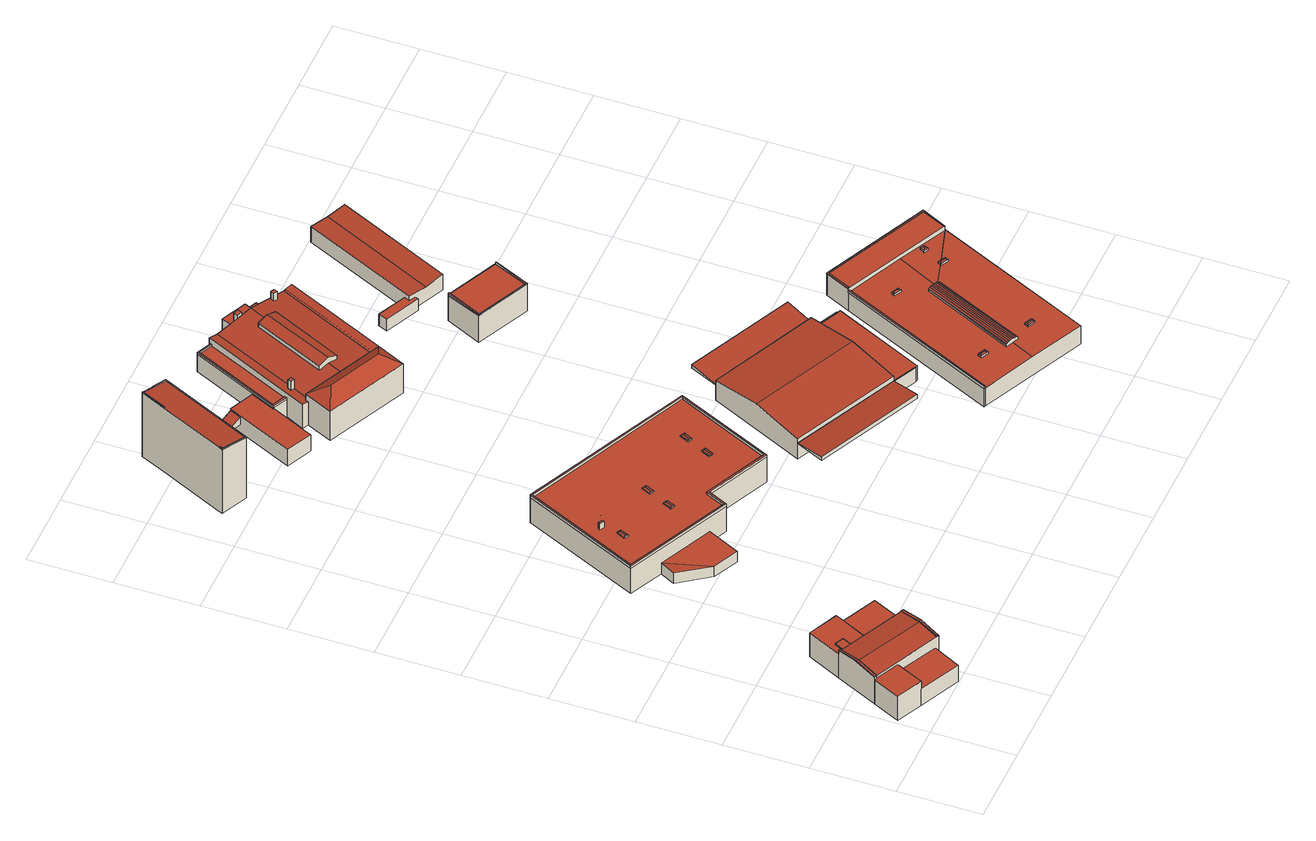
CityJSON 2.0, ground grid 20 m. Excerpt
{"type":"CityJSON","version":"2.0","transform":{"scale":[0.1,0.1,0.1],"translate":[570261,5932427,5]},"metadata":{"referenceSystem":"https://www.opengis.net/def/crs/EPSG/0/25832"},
"CityObjects":{
"building1":{"type":"Building","attributes":{"Grundfläche 2D":"506.404072","Grundhöhe NN":"5.562"},"children":["building1-1","building1-2","building1-3"],"geometry":[{"type":"Solid","lod":"3","boundaries":[[[[0,1,2,3,4,5,6]],[[7,8,4]],[[4,8,9,5]],[[10,6,5]],[[11,12,10]],[[12,6,10]],[[13,12,11]],[[6,12,14,15,1,0]],[[16,17,18,19,20,21,22,23]],[[24,25,26,27]],[[28,29,30,31,32,33]],[[34,35,36,37,38]],[[27,26,39,40]],[[24,27,40,41]],[[28,33,42,43]],[[28,43,39,26,29]],[[29,26,25,30]],[[38,37,44,45]],[[34,38,45,46]],[[16,23,22,21,4,3,2,37,36,35]],[[4,21,20,7]],[[7,20,19,8]],[[11,10,5,9,8,19,47,48,42]],[[13,11,42,33,32]],[[13,32,31,12]],[[25,24,41,49,15,14,12,31,30]],[[1,15,49,50]],[[1,50,44,37,2]],[[51,17,16,35,34,46]],[[18,17,51,52]],[[19,18,52,47]],[[44,50,49,41,40,39,43,42,48,47,52,51,46,45]]]],"semantics":{"surfaces":[{"type":"RoofSurface"},{"type":"WallSurface"},{"type":"GroundSurface"}],"values":[[0,0,0,0,0,0,0,0,0,0,0,0,1,1,1,1,1,1,1,1,1,1,1,1,1,1,1,1,1,1,1,2]]}}]},
"building1-1":{"type":"BuildingInstallation","parents":["building1"],"geometry":[{"type":"MultiSurface","lod":"3","boundaries":[[[53,54,55,56]],[[57,53,56,58]],[[14,58,56,55,3,0]],[[57,58,14,15]],[[53,57,15,1]],[[54,53,1,2]],[[55,54,2,3]]],"semantics":{"surfaces":[{"type":"RoofSurface"},{"type":"WallSurface"}],"values":[0,0,1,1,1,1,1]}}]},
"building1-2":{"type":"BuildingInstallation","parents":["building1"],"geometry":[{"type":"MultiSurface","lod":"3","boundaries":[[[59,60,61,62,63,64]],[[61,65,66,67,68,62]],[[60,59,8,9,5,10,11,66,65,61]],[[11,13,67,66]],[[7,64,63,62,68,67,13,12,6,4]],[[7,8,59,64]]],"semantics":{"surfaces":[{"type":"RoofSurface"},{"type":"WallSurface"}],"values":[0,0,1,1,1,1]}}]},
"building1-3":{"type":"BuildingInstallation","parents":["building1"],"geometry":[{"type":"MultiSurface","lod":"3","boundaries":[[[69,70,71,72]],[[23,72,71,22]],[[23,73,69,72]],[[70,69,73,74]],[[74,22,71,70]]],"semantics":{"surfaces":[{"type":"RoofSurface"},{"type":"WallSurface"}],"values":[0,1,1,1,1]}}]},
"building2":{"type":"Building","attributes":{"Grundfläche 2D":"1425.562277","Grundhöhe NN":"5.484"},"children":["building2-1","building2-2","building2-3","building2-4","building2-5","building2-6","building2-7"],"geometry":[{"type":"Solid","lod":"3","boundaries":[[[[75,76,77,78,79,80,81,82,83,84,85]],[[86,83,82,87,88,89,79,78,90,91]],[[92,93,94,95,96,97,98]],[[99,100,101]],[[102,103,100,99]],[[104,105,106,85,84,83]],[[85,106,107,76,75]],[[76,107,108,78,77]],[[93,92,80,79]],[[81,80,92,98]],[[82,81,98,97]],[[87,82,97,96]],[[95,88,87,96]],[[93,79,89,88,95,94]],[[109,90,78,108]],[[109,110,91,90]],[[91,110,104,83,86]],[[103,111,112,108,107,113,114,100]],[[109,108,112,115]],[[110,109,115,116]],[[104,110,116,117]],[[118,106,105,104,117,119]],[[107,106,118,113]],[[101,100,114,120]],[[99,101,120,121]],[[102,99,121,122]],[[103,102,122,111]],[[113,118,119,117,116,115,112,111,122,121,120,114]]]],"semantics":{"surfaces":[{"type":"RoofSurface"},{"type":"WallSurface"},{"type":"GroundSurface"}],"values":[[0,0,0,0,0,1,1,1,1,1,1,1,1,1,1,1,1,1,1,1,1,1,1,1,1,1,1,2]]}}]},
"building2-1":{"type":"BuildingInstallation","parents":["building2"],"geometry":[{"type":"MultiSurface","lod":"3","boundaries":[[[123,124,125,126]],[[126,125,127,128]],[[123,126,128,129]],[[124,123,129,130]],[[125,124,130,127]]],"semantics":{"surfaces":[{"type":"RoofSurface"},{"type":"WallSurface"}],"values":[0,1,1,1,1]}}]},
"building2-2":{"type":"BuildingInstallation","parents":["building2"],"geometry":[{"type":"MultiSurface","lod":"3","boundaries":[[[131,132,133,134,135]],[[135,134,136]],[[137,133,132]],[[138,136,134,133,137]],[[135,139,140,132,131]],[[140,141,137,132]],[[137,141,142,136,138]],[[142,139,135,136]]],"semantics":{"surfaces":[{"type":"RoofSurface"},{"type":"WallSurface"}],"values":[0,0,0,0,1,1,1,1]}}]},
"building2-3":{"type":"BuildingInstallation","parents":["building2"],"geometry":[{"type":"MultiSurface","lod":"3","boundaries":[[[143,144,145,146,147]],[[147,146,148]],[[149,145,144]],[[150,148,146,145,149]],[[147,151,152,144,143]],[[152,153,149,144]],[[149,153,154,148,150]],[[154,151,147,148]]],"semantics":{"surfaces":[{"type":"RoofSurface"},{"type":"WallSurface"}],"values":[0,0,0,0,1,1,1,1]}}]},
"building2-4":{"type":"BuildingInstallation","parents":["building2"],"geometry":[{"type":"MultiSurface","lod":"3","boundaries":[[[155,156,157,158,159]],[[159,158,160]],[[161,157,156]],[[162,160,158,157,161]],[[159,163,164,156,155]],[[164,165,161,156]],[[161,165,166,160,162]],[[166,163,159,160]]],"semantics":{"surfaces":[{"type":"RoofSurface"},{"type":"WallSurface"}],"values":[0,0,0,0,1,1,1,1]}}]},
"building2-5":{"type":"BuildingInstallation","parents":["building2"],"geometry":[{"type":"MultiSurface","lod":"3","boundaries":[[[167,168,169,170,171]],[[171,170,172]],[[173,169,168]],[[174,172,170,169,173]],[[171,175,176,168,167]],[[176,177,173,168]],[[173,177,178,172,174]],[[178,175,171,172]]],"semantics":{"surfaces":[{"type":"RoofSurface"},{"type":"WallSurface"}],"values":[0,0,0,0,1,1,1,1]}}]},
"building2-6":{"type":"BuildingInstallation","parents":["building2"],"geometry":[{"type":"MultiSurface","lod":"3","boundaries":[[[179,180,181,182,183]],[[183,182,184]],[[185,186,181,180]],[[187,184,182,181,186]],[[183,188,189,180,179]],[[189,190,191,186,185,180]],[[186,191,192,184,187]],[[192,188,183,184]]],"semantics":{"surfaces":[{"type":"RoofSurface"},{"type":"WallSurface"}],"values":[0,0,0,0,1,1,1,1]}}]},
"building2-7":{"type":"BuildingInstallation","parents":["building2"],"geometry":[{"type":"MultiSurface","lod":"3","boundaries":[[[193,194,195,196]]],"semantics":{"surfaces":[{"type":"RoofSurface"}],"values":[0]}}]},
"building3":{"type":"Building","attributes":{"Grundfläche 2D":"175.780749","Grundhöhe NN":"5.676"},"children":["building3-1"],"geometry":[{"type":"Solid","lod":"3","boundaries":[[[[197,198,199,200,201,202]],[[203,204,202,201,200,199,205,206]],[[197,202,204,207]],[[198,197,207,208]],[[199,198,208,205]],[[207,204,203,206,205,208]]]],"semantics":{"surfaces":[{"type":"RoofSurface"},{"type":"WallSurface"},{"type":"GroundSurface"}],"values":[[0,1,1,1,1,2]]}}]},
"building3-1":{"type":"BuildingInstallation","parents":["building3"],"geometry":[{"type":"MultiSurface","lod":"3","boundaries":[[[209,210,211,212]],[[213,214,210]],[[214,211,210]],[[215,216,217,213]],[[217,214,213]],[[218,216,215]],[[219,220,221,218]],[[221,216,218]],[[222,223,220,219]],[[224,225,223,222]],[[226,225,224]],[[226,227,228,225]],[[201,202,210,209]],[[202,197,213,210]],[[197,198,215,213]],[[222,219,218,215,198,199,226,224]],[[200,227,226,199]],[[200,229,228,227]],[[225,228,229,230]],[[220,223,225,230,231,216,221]],[[217,216,231,232]],[[211,214,217,232,233]],[[233,234,212,211]],[[234,201,209,212]]],"semantics":{"surfaces":[{"type":"RoofSurface"},{"type":"WallSurface"}],"values":[0,0,0,0,0,0,0,0,0,0,0,0,1,1,1,1,1,1,1,1,1,1,1,1]}}]},
"building4":{"type":"Building","attributes":{"Grundfläche 2D":"118.574251","Grundhöhe NN":"5.720"},"children":["building4-1"],"geometry":[{"type":"Solid","lod":"3","boundaries":[[[[235,236,237,238,239,240,241,242]],[[238,237,243,244]],[[238,244,245,246,240,239]],[[241,240,246,247]],[[242,241,247,248]],[[235,242,248,249]],[[237,236,235,249,250,243]],[[249,248,247,246,245,244,243,250]]]],"semantics":{"surfaces":[{"type":"RoofSurface"},{"type":"WallSurface"},{"type":"GroundSurface"}],"values":[[0,1,1,1,1,1,1,2]]}}]},
"building4-1":{"type":"BuildingInstallation","parents":["building4"],"geometry":[{"type":"MultiSurface","lod":"3","boundaries":[[[251,252,253,254]],[[255,256,254,253]],[[256,257,251,254]],[[257,258,252,251]],[[258,255,253,252]],[[258,257,256,255]]],"semantics":{"surfaces":[{"type":"RoofSurface"},{"type":"WallSurface"},{"type":"OuterCeilingSurface"}],"values":[0,1,1,1,1,2]}}]},
"building5":{"type":"Building","attributes":{"Grundfläche 2D":"209.828602","Grundhöhe NN":"9.854"},"geometry":[{"type":"Solid","lod":"3","boundaries":[[[[259,260,261,262]],[[263,264,262,261]],[[264,265,259,262]],[[265,266,260,259]],[[266,263,261,260]],[[266,265,264,263]]]],"semantics":{"surfaces":[{"type":"RoofSurface"},{"type":"WallSurface"},{"type":"GroundSurface"}],"values":[[0,1,1,1,1,2]]}}]},
"building6":{"type":"Building","attributes":{"Grundfläche 2D":"937.164831","Grundhöhe NN":"5.675"},"children":["building6-1","building6-2","building6-3"],"geometry":[{"type":"Solid","lod":"3","boundaries":[[[[267,268,269,270]],[[271,272,269,268]],[[273,274,275,276,277,278,279,280]],[[281,282,283,284,285,286,287,288,289,290,291,292]],[[284,283,293,294,295,296,297,298,286,285]],[[291,299,300,288,287,301,302,292]],[[303,304,302,301,305,306,307,308]],[[309,310,311,312]],[[313,314,315,316]],[[317,318,319,320,321]],[[322,320,319]],[[322,323,321,320]],[[317,321,323]],[[324,325,326,327,328]],[[329,330,331,332]],[[270,269,272,289,288,300]],[[267,270,300,299]],[[290,271,268,267,299,291]],[[272,271,290,289]],[[310,309,276,275]],[[309,312,277,276]],[[312,311,278,277]],[[333,334,280,279]],[[334,335,273,280]],[[335,336,274,273]],[[331,330,315,314,324,328,327,337,338,293,283,282,281,292,302,304,339,340]],[[278,311,310,275,274,336,341,342,296,295,294,293,338,343,333,279]],[[297,296,342,344]],[[339,304,305,345]],[[345,305,301,287,286,298,319,318,317,306,346]],[[347,322,319,298,297,344]],[[323,322,347,348]],[[323,348,346,306,317]],[[326,325,349,350]],[[327,326,350,337]],[[334,333,343,351]],[[335,334,351,249]],[[336,335,249,341]],[[315,330,329,316]],[[316,329,352,353,313]],[[324,314,313,353,349,325]],[[332,331,340,354]],[[329,332,354,352]],[[339,345,346,348,347,344,342,341,249,351,343,338,337,350,349,353,352,354,340]],[[303,308,307,306,305,304]]]],"semantics":{"surfaces":[{"type":"RoofSurface"},{"type":"WallSurface"},{"type":"GroundSurface"}],"values":[[0,0,0,0,0,0,0,0,0,0,0,0,0,0,0,1,1,1,1,1,1,1,1,1,1,1,1,1,1,1,1,1,1,1,1,1,1,1,1,1,1,1,1,2,0]]}}]},
"building6-1":{"type":"BuildingInstallation","parents":["building6"],"geometry":[{"type":"MultiSurface","lod":"3","boundaries":[[[355,356,357,358]],[[356,355,359,360]],[[357,356,360,285]],[[358,357,285,284]],[[359,355,358,284]]],"semantics":{"surfaces":[{"type":"RoofSurface"},{"type":"WallSurface"}],"values":[0,1,1,1,1]}}]},
"building6-2":{"type":"BuildingInstallation","parents":["building6"],"geometry":[{"type":"MultiSurface","lod":"3","boundaries":[[[361,362,363,364]],[[365,366,364,363]],[[361,364,366,367]],[[362,361,367,368]],[[363,362,368,365]]],"semantics":{"surfaces":[{"type":"RoofSurface"},{"type":"WallSurface"}],"values":[0,1,1,1,1]}}]},
"building6-3":{"type":"BuildingInstallation","parents":["building6"],"geometry":[{"type":"MultiSurface","lod":"3","boundaries":[[[369,370,371,372]],[[372,371,373,374]],[[369,372,374,375]],[[370,369,375,376]],[[371,370,376,373]]],"semantics":{"surfaces":[{"type":"RoofSurface"},{"type":"WallSurface"}],"values":[0,1,1,1,1]}}]},
"building7":{"type":"Building","attributes":{"Grundfläche 2D":"724.332660","Grundhöhe NN":"5.460"},"geometry":[{"type":"Solid","lod":"3","boundaries":[[[[377,378,379,380]],[[378,381,382,379]],[[381,378,377,383,384]],[[382,381,384,385]],[[380,379,382,385,386]],[[377,380,386,383]],[[384,383,386,385]]]],"semantics":{"surfaces":[{"type":"RoofSurface"},{"type":"WallSurface"},{"type":"GroundSurface"}],"values":[[0,0,1,1,1,1,2]]}}]},
"building8":{"type":"Building","attributes":{"Grundfläche 2D":"209.210774","Grundhöhe NN":"9.854"},"geometry":[{"type":"Solid","lod":"3","boundaries":[[[[387,388,389,390]],[[391,392,390,389]],[[392,393,387,390]],[[393,394,388,387]],[[394,391,389,388]],[[394,393,392,391]]]],"semantics":{"surfaces":[{"type":"RoofSurface"},{"type":"WallSurface"},{"type":"GroundSurface"}],"values":[[0,1,1,1,1,2]]}}]},
"building9":{"type":"Building","attributes":{"Grundfläche 2D":"173.144743","Grundhöhe NN":"5.611"},"children":["building9-1"],"geometry":[{"type":"Solid","lod":"3","boundaries":[[[[395,396,397,398,399,400,401,402]],[[400,399,403,404]],[[401,400,404,405]],[[402,401,405,406]],[[395,402,406,407]],[[396,395,407,408]],[[397,396,408,409]],[[398,397,409,410]],[[399,398,410,403]],[[408,407,406,405,404,403,410,409]]]],"semantics":{"surfaces":[{"type":"RoofSurface"},{"type":"WallSurface"},{"type":"GroundSurface"}],"values":[[0,1,1,1,1,1,1,1,1,2]]}}]},
"building9-1":{"type":"BuildingInstallation","parents":["building9"],"geometry":[{"type":"MultiSurface","lod":"3","boundaries":[[[411,412,413,414,415,416,417,418]],[[401,402,413,412]],[[402,419,414,413]],[[419,420,415,414]],[[416,415,420,421]],[[421,397,398,417,416]],[[398,399,418,417]],[[400,411,418,399]],[[400,401,412,411]]],"semantics":{"surfaces":[{"type":"RoofSurface"},{"type":"WallSurface"}],"values":[0,1,1,1,1,1,1,1,1]}}]},
"building10":{"type":"Building","attributes":{"Grundfläche 2D":"140.269187","Grundhöhe NN":"5.442"},"children":["building10-1"],"geometry":[{"type":"MultiSurface","lod":"3","boundaries":[[[422,423,424,425,426,427]],[[428,423,429,430,424]],[[431,432,422,427]],[[432,433,423,422]],[[433,434,429,423]],[[434,435,430,429]],[[435,436,424,430]],[[436,437,425,424]],[[437,438,426,425]],[[438,431,427,426]],[[432,431,438,437,436,435,434,433]]],"semantics":{"surfaces":[{"type":"RoofSurface"},{"type":"WallSurface"},{"type":"GroundSurface"}],"values":[0,0,1,1,1,1,1,1,1,1,2]}}]},
"building10-1":{"type":"BuildingInstallation","parents":["building10"],"geometry":[{"type":"MultiSurface","lod":"3","boundaries":[[[439,440,441,442,443,444,445,446,447]],[[443,442,423,448]],[[444,443,448,449]],[[445,444,449,428]],[[425,447,446,445,428,424]],[[439,447,425,426]],[[440,439,426,427]],[[441,440,427,422]],[[442,441,422,423]]],"semantics":{"surfaces":[{"type":"RoofSurface"},{"type":"WallSurface"}],"values":[0,1,1,1,1,1,1,1,1]}}]},
"building11":{"type":"Building","attributes":{"Grundfläche 2D":"1391.466706","Grundhöhe NN":"5.571"},"children":["building11-1","building11-2","building11-3","building11-4","building11-5"],"geometry":[{"type":"MultiSurface","lod":"3","boundaries":[[[450,451,452,453,454,455,456,457]],[[458,459,460,461]],[[459,462,463,464,460]],[[463,465,466,464]],[[465,467,468,469,470,466]],[[468,471,472,469]],[[471,473,474,472]],[[473,475,476,474]],[[475,477,478,476]],[[479,480,481,482]],[[483,484,485,486]],[[487,488,489,490]],[[490,491,487,492,493,488,487]],[[489,494,495,496,497,498,499,500,501,502,503,490]],[[492,487,491,504,505,506,507,497,496,508,493]],[[509,483,454,453]],[[483,486,455,454]],[[456,455,486,485]],[[485,484,457,456]],[[450,457,484,510]],[[510,511,451,450]],[[511,512,452,451]],[[512,509,453,452]],[[462,459,458,504,491,490,503,477,475,473,471,468,467,465,463]],[[478,477,503,501]],[[501,500,499,498,497,507,506,505,461,460,464,466,470,469,472,474,476,478]],[[458,461,505,504]],[[513,514,482,481]],[[479,482,514,495]],[[480,479,495,494]],[[512,511,515,516]],[[509,512,516,517,513,481]],[[494,489,488,510,484,483,509,481,480]],[[510,488,518,515,511]],[[518,488,493,519]],[[514,513,517,520]],[[495,514,520,521]],[[522,508,496,495,521,523]],[[493,508,522,519]],[[519,522,523,521,520,517,516,515,518]]],"semantics":{"surfaces":[{"type":"RoofSurface"},{"type":"WallSurface"},{"type":"GroundSurface"}],"values":[0,0,0,0,0,0,0,0,0,0,0,0,0,0,0,1,1,1,1,1,1,1,1,1,1,1,1,1,1,1,1,1,1,1,1,1,1,1,1,2]}}]},
"building11-1":{"type":"BuildingInstallation","parents":["building11"],"geometry":[{"type":"MultiSurface","lod":"3","boundaries":[[[524,525,526]],[[527,526,525,528]],[[524,529,528,525]],[[527,528,529]],[[530,531,524,526]],[[531,532,529,524]],[[532,533,527,529]],[[533,530,526,527]]],"semantics":{"surfaces":[{"type":"RoofSurface"},{"type":"WallSurface"}],"values":[0,0,0,0,1,1,1,1]}}]},
"building11-2":{"type":"BuildingInstallation","parents":["building11"],"geometry":[{"type":"MultiSurface","lod":"3","boundaries":[[[534,535,536]],[[537,536,535,538]],[[539,540,535,534]],[[538,535,540]],[[541,542,534,536]],[[542,543,544,540,539,534]],[[544,545,538,540]],[[538,545,541,536,537]]],"semantics":{"surfaces":[{"type":"RoofSurface"},{"type":"WallSurface"}],"values":[0,0,0,0,1,1,1,1]}}]},
"building11-3":{"type":"BuildingInstallation","parents":["building11"],"geometry":[{"type":"MultiSurface","lod":"3","boundaries":[[[546,547,548,549]],[[550,551,552,549,548,553]],[[547,554,553,548]],[[550,553,554]],[[487,555,547,546,549,556]],[[555,557,554,547]],[[557,558,550,554]],[[492,559,556,549,552,551,550,558]]],"semantics":{"surfaces":[{"type":"RoofSurface"},{"type":"WallSurface"}],"values":[0,0,0,0,1,1,1,1]}}]},
"building11-4":{"type":"BuildingInstallation","parents":["building11"],"geometry":[{"type":"MultiSurface","lod":"3","boundaries":[[[560,561,562]],[[563,562,561,564]],[[560,565,564,561]],[[563,564,565]],[[566,567,560,562]],[[567,568,565,560]],[[568,569,563,565]],[[569,566,562,563]]],"semantics":{"surfaces":[{"type":"RoofSurface"},{"type":"WallSurface"}],"values":[0,0,0,0,1,1,1,1]}}]},
"building11-5":{"type":"BuildingInstallation","parents":["building11"],"geometry":[{"type":"MultiSurface","lod":"3","boundaries":[[[570,571,572]],[[573,572,571,574]],[[570,575,574,571]],[[576,573,574,575]],[[577,578,570,572]],[[578,579,575,570]],[[579,580,581,573,576,575]],[[581,577,572,573]]],"semantics":{"surfaces":[{"type":"RoofSurface"},{"type":"WallSurface"}],"values":[0,0,0,0,1,1,1,1]}}]},
"building12":{"type":"Building","attributes":{"Grundfläche 2D":"324.763209","Grundhöhe NN":"5.530"},"geometry":[{"type":"Solid","lod":"3","boundaries":[[[[582,583,584,585,586,587]],[[588,589,590,591]],[[592,593,590,589]],[[587,586,594,595]],[[582,587,595,596]],[[583,582,596,597]],[[584,583,597,598]],[[592,589,588,599,600]],[[585,593,592,600,594,586]],[[601,591,590,593,585,584,598]],[[588,591,601,599]],[[600,599,601,598,597,596,595,594]]]],"semantics":{"surfaces":[{"type":"RoofSurface"},{"type":"WallSurface"},{"type":"GroundSurface"}],"values":[[0,0,0,1,1,1,1,1,1,1,1,2]]}}]}
},
"vertices":[
[228,115,91],[233,113,91],[257,163,84],[252,165,84],[91,242,84],[63,195,91],[68,192,91],[92,243,84],[87,245,84],[87,244,84],[39,144,84],[39,143,84],[44,142,84],[43,141,84],[205,66,84],[209,63,84],[157,210,76],[197,293,76],[126,327,76],[87,245,76],[92,243,76],[91,242,76],[99,238,76],[120,228,76],[201,67,55],[102,115,55],[71,49,53],[170,2,53],[9,78,76],[71,49,76],[102,115,76],[44,142,76],[43,141,76],[39,143,76],[195,290,53],[157,210,53],[252,165,53],[257,163,53],[294,243,53],[71,49,6],[170,2,6],[201,67,6],[39,143,6],[9,78,6],[257,163,6],[294,243,6],[195,290,6],[87,245,6],[39,144,6],[209,63,6],[233,113,6],[197,293,6],[126,327,6],
[233,113,94],[257,163,86],[252,165,86],[228,115,94],[209,63,86],[205,66,86],
[87,245,86],[87,244,86],[63,195,94],[68,192,94],[91,242,86],[92,243,86],[39,144,86],[39,143,86],[43,141,86],[44,142,86],
[132,252,79],[111,262,79],[99,238,79],[120,228,79],[132,252,76],[111,262,76],
[173,759,85],[172,756,85],[175,754,85],[429,637,85],[427,642,85],[177,758,85],[304,1033,85],[708,847,84],[713,849,84],[306,1037,85],[302,1038,85],[711,845,84],[602,619,85],[449,690,85],[447,686,85],[451,684,85],[604,613,85],[177,758,78],[427,642,78],[447,686,78],[449,690,78],[602,619,78],[708,847,78],[304,1033,78],[287,609,35],[253,718,37],[236,682,35],[348,580,35],[384,657,37],[713,849,78],[306,1037,78],[302,1038,78],[172,756,78],[429,637,78],[451,684,78],[604,613,78],[384,657,5],[429,637,5],[172,756,5],[253,718,5],[451,684,5],[604,613,5],[713,849,5],[302,1038,5],[306,1037,5],[236,682,5],[287,609,5],[348,580,5],
[272,856,95],[274,861,95],[264,867,95],[261,862,95],[264,867,78],[261,862,78],[272,856,78],[274,861,78],
[257,809,81],[255,803,81],[263,806,82],[268,818,82],[265,824,81],[275,819,81],[265,798,81],[273,815,81],[265,824,78],[255,803,78],[265,798,78],[275,819,78],
[380,750,81],[377,744,81],[385,747,82],[390,759,82],[387,765,81],[397,760,81],[388,739,81],[396,756,81],[387,765,78],[377,744,78],[388,739,78],[397,760,78],
[407,809,81],[404,803,81],[412,806,82],[417,818,82],[414,824,81],[425,819,81],[415,798,81],[423,815,81],[414,824,78],[404,803,78],[415,798,78],[425,819,78],
[590,792,81],[587,786,81],[595,790,82],[600,801,82],[597,808,81],[608,803,81],[598,782,81],[606,799,81],[597,808,78],[587,786,78],[598,782,78],[608,803,78],
[562,733,81],[560,728,81],[568,731,82],[573,743,82],[570,749,81],[580,744,81],[565,725,81],[570,723,81],[578,740,81],[570,749,78],[560,728,78],[565,725,78],[570,723,78],[580,744,78],
[289,871,78],[300,867,78],[304,877,78],[293,881,78],
[150,1631,183],[255,1857,183],[191,1886,193],[163,1826,193],[90,1670,193],[86,1662,193],[90,1670,7],[86,1662,7],[191,1886,7],[163,1826,7],[150,1631,7],[255,1857,7],
[90,1670,195],[86,1662,195],[89,1662,195],[92,1669,195],[150,1631,186],[140,1638,187],[255,1857,186],[253,1856,186],[150,1633,186],[219,1873,191],[214,1875,191],[208,1876,192],[213,1874,192],[209,1878,192],[202,1879,193],[203,1880,193],[192,1884,195],[191,1886,195],[163,1826,195],[165,1825,195],[165,1825,193],[192,1884,193],[253,1856,184],[150,1633,184],[89,1662,193],[92,1669,193],
[383,1661,55],[385,1666,55],[410,1719,55],[351,1746,55],[350,1745,55],[276,1585,55],[337,1556,55],[385,1660,55],[410,1719,7],[351,1746,7],[350,1745,7],[276,1585,7],[337,1556,7],[385,1660,7],[383,1661,7],[385,1666,7],
[303,1734,32],[338,1718,51],[350,1745,51],[315,1761,32],[350,1745,30],[315,1761,30],[303,1734,30],[338,1718,30],
[697,577,51],[666,510,60],[923,391,60],[954,457,51],[923,391,49],[954,457,49],[697,577,49],[666,510,49],
[633,1752,92],[609,1763,101],[530,1592,101],[553,1581,92],[586,1774,92],[506,1603,92],[383,1661,62],[419,1644,62],[422,1649,62],[389,1664,62],[484,1869,62],[517,1854,62],[519,1857,62],[482,1874,62],[586,1830,78],[584,1831,78],[542,1851,72],[446,1644,72],[442,1635,72],[423,1595,72],[512,1553,85],[530,1592,85],[506,1603,81],[586,1774,81],[609,1763,85],[631,1809,85],[520,1861,76],[519,1857,76],[517,1854,76],[398,1598,76],[412,1591,74],[415,1598,74],[633,1752,81],[553,1581,81],[600,1512,72],[720,1768,72],[741,1758,76],[724,1766,73],[605,1510,73],[611,1507,74],[608,1500,74],[619,1495,76],[389,1664,58],[422,1649,58],[517,1854,58],[484,1869,58],[601,1863,61],[586,1830,61],[647,1802,61],[662,1834,61],[611,1507,93],[512,1553,93],[415,1598,93],[432,1548,119],[562,1488,119],[383,1529,93],[579,1438,93],[586,1830,36],[593,1846,31],[568,1857,31],[561,1842,36],[584,1831,36],[662,1834,44],[647,1802,44],[677,1788,44],[692,1820,44],[519,1857,58],[482,1874,58],[383,1661,58],[419,1644,58],[561,1842,7],[520,1861,7],[724,1766,7],[677,1788,7],[419,1644,7],[398,1598,7],[519,1857,7],[412,1591,7],[605,1510,7],[611,1507,7],[383,1529,7],[579,1438,7],[593,1846,7],[568,1857,7],[482,1874,7],[662,1834,7],[601,1863,7],[692,1820,7],
[437,1648,99],[433,1639,99],[442,1635,99],[446,1644,99],[437,1648,74],[433,1639,74],
[605,1838,84],[600,1827,84],[612,1822,84],[617,1833,84],[612,1822,61],[617,1833,61],[605,1838,61],[600,1827,61],
[686,1770,99],[690,1779,99],[681,1783,99],[676,1774,99],[681,1783,78],[676,1774,78],[686,1770,76],[690,1779,76],
[954,457,63],[1008,573,79],[751,693,79],[697,577,63],[1062,689,63],[804,808,63],[954,457,5],[1062,689,5],[804,808,5],[697,577,5],
[1093,755,60],[835,875,60],[804,808,51],[1062,689,51],[804,808,49],[1062,689,49],[1093,755,49],[835,875,49],
[1020,429,47],[1121,646,47],[1113,650,47],[1113,651,47],[1057,677,47],[954,457,47],[1012,430,47],[1012,432,47],[1057,677,6],[954,457,6],[1012,430,6],[1012,432,6],[1020,429,6],[1121,646,6],[1113,650,6],[1113,651,6],
[954,457,48],[1012,430,48],[1012,432,48],[958,458,48],[1058,674,48],[1112,648,48],[1113,651,48],[1057,677,48],[958,458,47],[1058,674,47],[1112,648,47],
[959,1373,78],[957,1374,78],[831,1432,78],[829,1433,78],[789,1347,82],[919,1286,82],[832,1431,78],[957,1376,78],[832,1434,78],[919,1286,4],[959,1373,4],[957,1374,4],[957,1376,4],[832,1434,4],[831,1432,4],[829,1433,4],[789,1347,4],
[789,1347,84],[919,1286,84],[959,1373,84],[957,1374,84],[917,1290,84],[793,1347,84],[832,1431,84],[831,1432,84],[829,1433,84],[917,1290,82],[793,1347,82],
[1427,525,71],[1456,586,71],[1197,706,71],[1169,646,71],[1172,645,71],[1199,703,71],[1453,584,71],[1426,526,71],[1264,473,66],[1260,475,69],[1159,256,69],[1163,254,66],[1257,477,70],[1256,477,70],[1155,258,70],[1251,479,71],[1150,260,71],[1249,480,71],[1247,481,71],[1146,262,71],[1148,261,71],[1243,483,70],[1141,264,70],[1238,485,69],[1137,266,69],[1234,487,67],[1133,268,67],[1234,487,66],[1132,268,66],[996,264,65],[1172,645,65],[1169,646,65],[993,265,65],[1172,645,69],[1426,526,69],[1453,584,69],[1199,703,69],[1322,495,59],[1427,525,58],[1308,581,60],[1256,477,60],[1257,477,60],[1330,497,59],[1429,525,58],[1172,645,58],[996,264,58],[1122,205,60],[1150,260,60],[1148,261,60],[1137,266,60],[1133,268,60],[1132,268,60],[1212,440,60],[1234,487,60],[1264,473,60],[1163,254,60],[1159,256,60],[1155,258,60],[1253,144,58],[1169,646,69],[1427,525,69],[1456,586,69],[1197,706,69],[1169,646,58],[993,265,58],[1456,586,6],[1197,706,6],[1169,646,6],[1427,525,6],[1429,525,6],[993,265,6],[996,264,6],[1253,144,6],[1122,205,6],
[1081,306,64],[1087,309,65],[1085,314,64],[1103,306,64],[1097,304,65],[1099,297,64],[1085,314,59],[1081,306,59],[1099,297,59],[1103,306,59],
[1344,540,66],[1352,543,66],[1350,551,66],[1355,549,65],[1361,546,64],[1350,537,65],[1356,535,64],[1350,551,59],[1344,540,59],[1350,537,59],[1356,535,59],[1361,546,59],
[1322,495,64],[1320,491,64],[1325,494,65],[1324,500,64],[1342,491,64],[1330,497,64],[1327,498,64],[1336,489,65],[1338,482,64],[1320,491,59],[1324,500,59],[1338,482,59],[1342,491,59],[1327,498,59],
[1208,248,64],[1213,251,65],[1212,257,64],[1230,248,64],[1224,246,65],[1226,240,64],[1212,257,59],[1208,248,59],[1226,240,59],[1230,248,59],
[1194,550,64],[1199,553,65],[1198,558,64],[1216,550,64],[1210,548,65],[1212,541,64],[1214,546,64],[1198,558,59],[1194,550,59],[1212,541,59],[1214,546,59],[1216,550,59],
[750,1543,38],[835,1504,38],[839,1512,38],[823,1520,38],[829,1533,38],[760,1565,38],[1042,1754,50],[997,1775,47],[868,1499,47],[914,1478,50],[951,1796,50],[823,1520,50],[829,1533,5],[760,1565,5],[750,1543,5],[835,1504,5],[839,1512,5],[1042,1754,5],[951,1796,5],[914,1478,5]
]}
